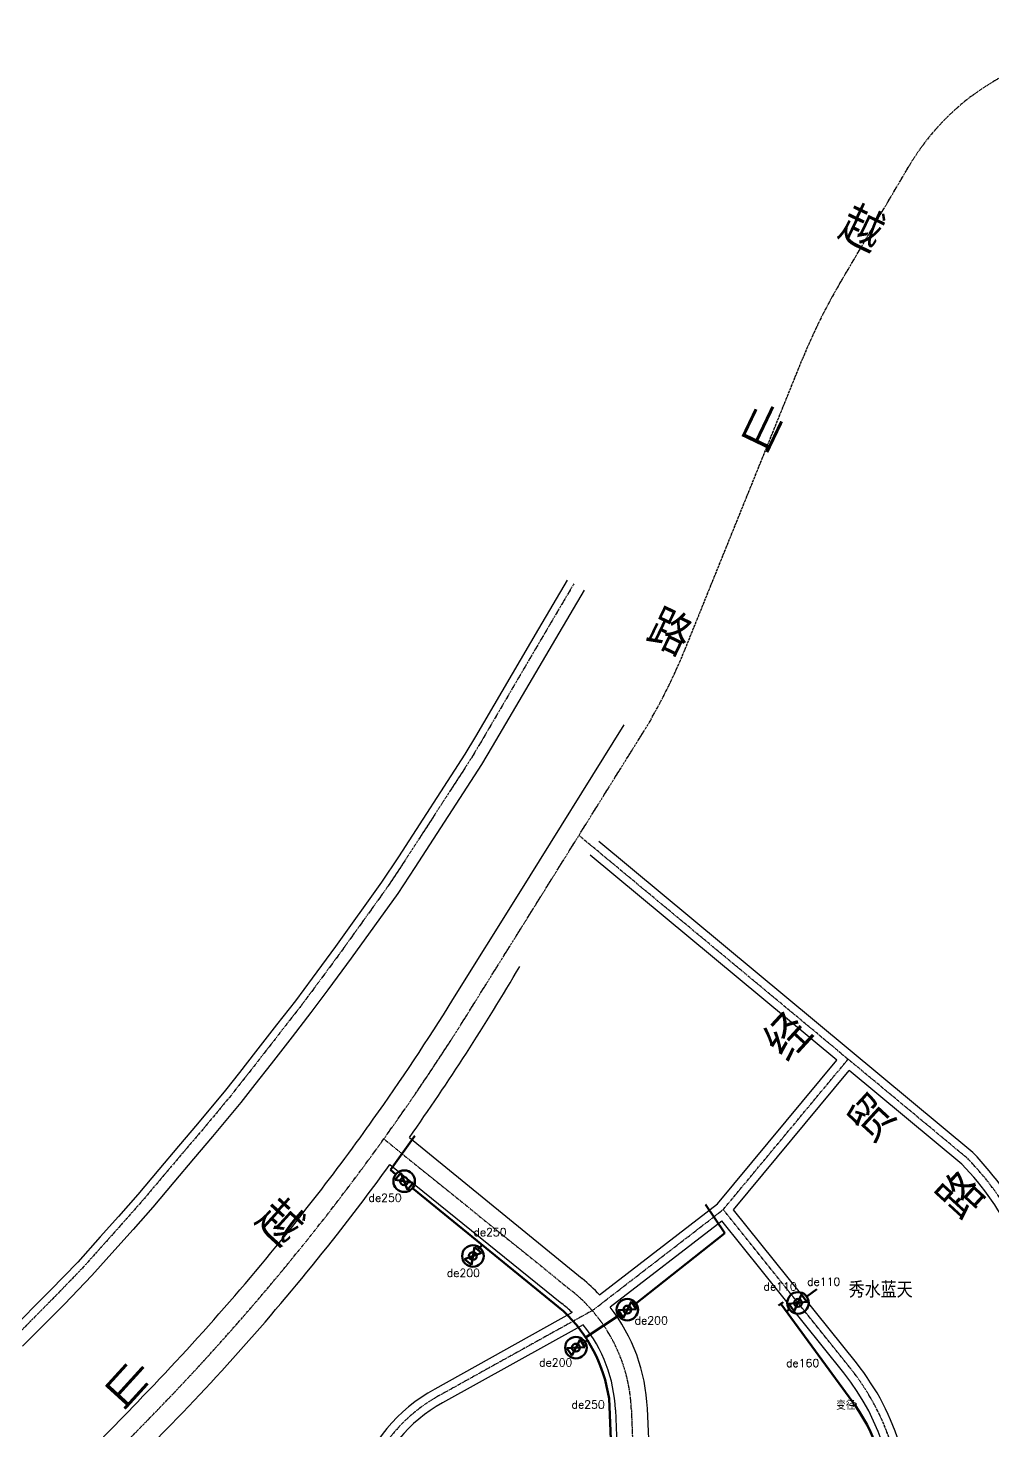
# Model space of a CAD drawing. Header units: millimetres. Extents: x 429861 to 37403537, y 4398138 to 8816131.
# Drawn here: x 434225 to 435432, y 4408503 to 4410256 of the extents above; entities that cross this region are included whole.
import ezdxf

# ---------------------------------------------------------------- set-up
doc = ezdxf.new("R2010")
doc.units = ezdxf.units.MM
doc.linetypes.add('CENTER', pattern=[2, 1.25, -0.25, 0.25, -0.25])
for name, color, linetype in [('中心线', 55, 'CENTER'), ('路名', 21, 'Continuous'), ('路网', 253, 'Continuous')]:
    doc.layers.add(name, color=color, linetype=linetype)
for name, color, linetype, lineweight in [('燃气周边建筑', 211, 'Continuous', 30), ('燃气标注(管)', 111, 'Continuous', 30), ('燃气标注(阀)', 2, 'Continuous', 30), ('燃气管(PE)', 5, 'Continuous', 100), ('燃气阀门(PE)', 6, 'Continuous', 50)]:
    doc.layers.add(name, color=color, linetype=linetype, lineweight=lineweight)
doc.styles.add('HZ', font='rs.shx', dxfattribs={"width": 0.8, "bigfont": 'hztxt.shx'})

# ---------------------------------------------------------------- blocks, each defined once
blk = doc.blocks.new('阀门PE')
at = {"layer": '燃气阀门(PE)'}
for p, q in [((-4.91, -2.83), (-4.91, 2.83)), ((-4.91, -2.83), (4.91, 2.83)), ((-4.91, 2.83), (4.91, -2.83)), ((4.91, 2.83), (4.91, -2.83))]:
    blk.add_line(p, q, dxfattribs=at)
for radius in [6.74, 2.47]:
    blk.add_circle((0, 0), radius, dxfattribs=at)

msp = doc.modelspace()

# ---------------------------------------------------------------- linework, layer by layer
at = {"layer": '中心线'}
for p, q in [((435239.5, 4409936), (435326.5, 4410083.5)), ((435068, 4409532.8), (435193.5, 4409842.9)), ((434907.3, 4409561.3), (434871.4, 4409500.4)), ((435046.6, 4409479.9), (435068, 4409532.8)), ((434871.4, 4409500.4), (434792.4, 4409365.7)), ((434860.2, 4409161.2), (435004.4, 4409392.4)), ((434792.4, 4409365.7), (434779.3, 4409343.7)), ((434779.3, 4409343.7), (434696, 4409215.2)), ((435242.7, 4408973.8), (434913.7, 4409247.1)), ((434696, 4409215.2), (434674.8, 4409183.2)), ((434674.8, 4409183.2), (434616.9, 4409102.5)), ((434777.5, 4409028.7), (434860.2, 4409161.2)), ((434616.9, 4409102.5), (434587.7, 4409062.8)), ((434587.7, 4409062.8), (434566.7, 4409034.7)), ((434566.7, 4409034.7), (434543.2, 4409004.5)), ((434543.2, 4409004.5), (434517, 4408970.8)), ((434517, 4408970.8), (434496.8, 4408945.1)), ((435094.2, 4408779.4), (435250.4, 4408967.4)), ((435242.7, 4408973.8), (435258.1, 4408961)), ((434496.8, 4408945.1), (434479.2, 4408922.6)), ((435399.4, 4408843.6), (435258.1, 4408961)), ((434479.2, 4408922.6), (434444.2, 4408880.5)), ((434444.2, 4408880.5), (434420.4, 4408852.6)), ((434669.8, 4408867.7), (434905.2, 4408677.6)), ((434420.4, 4408852.6), (434395.7, 4408823.4)), ((434395.7, 4408823.4), (434369.4, 4408792.2)), ((434369.4, 4408792.2), (434345, 4408764.5)), ((434930.5, 4408653.2), (435094.2, 4408779.4)), ((435252.9, 4408581.5), (435094.2, 4408779.4)), ((434345, 4408764.5), (434322.3, 4408739.1)), ((434322.3, 4408739.1), (434293.9, 4408707.3)), ((434293.9, 4408707.3), (434259.6, 4408671.8)), ((434259.6, 4408671.8), (434207.4, 4408619)), ((434930.5, 4408653.2), (434738.2, 4408546.5)), ((434979.3, 4408529.9), (434989.7, 4408266.4)), ((434260.4, 4408399.3), (434379.5, 4408521.4))]:
    msp.add_line(p, q, dxfattribs=at)
for centre, radius, start, end in [((435584.9, 4409931.1), 300, 101.2607, 149.4616), ((435842.4, 4409580.4), 700, 149.4616, 157.9709), ((434397.7, 4409742.5), 700, 330.0133, 337.9709), ((432232, 4410616.2), 3000, 324.3516, 328.0511), ((432232, 4410616.2), 3000, 321.8824, 324.3516), ((435134.2, 4408585.4), 370.2, 7.0922, 44.2346), ((432232, 4410616.2), 3000, 315.7136, 321.8824), ((434779.5, 4408522), 200, 40.9706, 51.0709), ((434779.5, 4408522), 200, 2.2556, 40.9706), ((435018.9, 4408393.8), 300, 354.0067, 38.7315), ((434835.2, 4408371.6), 200, 119.0161, 202.7443)]:
    msp.add_arc(centre, radius, start, end, dxfattribs=at)
at = {"layer": '燃气标注(管)'}
msp.add_lwpolyline([(435256.3, 4408538.8), (435256.8, 4408533.7), (435261, 4408536.7)], close=True, dxfattribs=at)
at = {"layer": '燃气管(PE)'}
for p, q in [((434678, 4408829.1), (434708.5, 4408871.7)), ((434678, 4408829.1), (434684.9, 4408823.4)), ((434705.8, 4408806.4), (434894.4, 4408652.5)), ((435096.3, 4408749.9), (435071.9, 4408785.7)), ((434787.4, 4408729), (434792.7, 4408735.5)), ((434982.5, 4408659.8), (435096.3, 4408749.9)), ((435163.5, 4408659.6), (435169.3, 4408663.8)), ((435211.2, 4408680), (435198.6, 4408670.7)), ((434966.2, 4408648.9), (434922.2, 4408619.7)), ((435256.3, 4408538.8), (435166.4, 4408661.7)), ((435176.9, 4408654.8), (435173.3, 4408652.2)), ((434918.3, 4408612.1), (434924.5, 4408616.1)), ((434951.4, 4408543.5), (434961.1, 4408317.5))]:
    msp.add_line(p, q, dxfattribs=at)
for centre, radius, start, end in [((434766.8, 4408516.3), 186.6, 8.3702, 46.8615), ((435067.9, 4408402.4), 232.7, 356.6557, 34.8134)]:
    msp.add_arc(centre, radius, start, end, dxfattribs=at)
at = {"layer": '路网', "ltscale": 0.2}
for p, q in [((434701.8, 4408869.6), (434917.7, 4408693.2)), ((434677.5, 4408835.8), (434892.6, 4408662.1)), ((434959.4, 4408529.1), (434968.9, 4408286)), ((434999.3, 4408530.7), (435008.9, 4408286.8))]:
    msp.add_line(p, q, dxfattribs=at)
at = {"layer": '路网', "ltscale": 2, "const_width": 0.00001}
for points in [[(434823, 4409148.8), (434970.5, 4409385.3, 0.04331), (435023.4, 4409489.3), (435170.3, 4409852.3, -0.037146), (435217.9, 4409948.7), (435305, 4410096.2, -0.279133), (435601.4, 4410255.7), (435620, 4410254.7)], [(435096, 4409535.4), (435216.7, 4409833.5, -0.037146), (435261, 4409923.3), (435348, 4410070.8, -0.213473), (435531.2, 4410200.8)], [(435531.2, 4410200.8), (435497.8, 4410141.7), (435491.2, 4410128.5), (435483.3, 4410112.6), (435474, 4410093.5), (435468.2, 4410078.7), (435457, 4410051.1), (435452.5, 4410039.2), (435442.8, 4410008.4), (435438.6, 4409994.2), (435434.4, 4409975.7), (435426.6, 4409942.4), (435424.7, 4409929.6), (435421.9, 4409879), (435419.7, 4409828), (435419.7, 4409787.6), (435422.2, 4409754), (435427.7, 4409710.5), (435429.2, 4409701.7), (435435.5, 4409665.4), (435454.6, 4409586.6), (435464.9, 4409549, -0.01916), (435485.5, 4409460.2), (435494.1, 4409415.4)], [(434938.5, 4409239.5), (435012.9, 4409358.8, 0.04331), (435069.8, 4409470.5), (435088.5, 4409516.8)], [(435102.9, 4409512.5), (435083.7, 4409464.9, -0.023114), (435055.1, 4409402.8, 0.214863), (435051.6, 4409337.2, 0.134967), (435128.8, 4409233.1), (435222.2, 4409155.9), (435245.8, 4409136.3), (435323.9, 4409070.9, 0.130934), (435445.3, 4409014.3), (435633.4, 4408980.9)], [(435122.2, 4409506.7), (435102.2, 4409457.4, -0.023114), (435072.9, 4409393.6, 0.214863), (435070.3, 4409344.4, 0.135259), (435141.3, 4409248.7), (435234.9, 4409171.3), (435258.6, 4409151.6), (435336.8, 4409086.2, 0.130934), (435448.8, 4409034), (435540.9, 4409017.6)], [(435540.9, 4409017.6), (435545.1, 4409106.8, 0.059546), (435540.3, 4409175.4), (435498.4, 4409393.2), (435122.2, 4409506.7)]]:
    msp.add_lwpolyline(points, format="xyb", dxfattribs=at)
at = {"layer": '路网', "ltscale": 0.2, "flags": 128}
for points in [[(434899.1, 4409566.1), (434863.2, 4409505.2), (434784.3, 4409370.5), (434771.2, 4409348.8), (434688.1, 4409220.4), (434667, 4409188.5), (434609.2, 4409108.1), (434580.1, 4409068.5), (434559.2, 4409040.5), (434535.7, 4409010.3), (434509.5, 4408976.7), (434489.3, 4408950.9), (434471.8, 4408928.5), (434437, 4408886.6), (434413.1, 4408858.8), (434388.4, 4408829.5), (434362.2, 4408798.4), (434337.9, 4408770.8), (434315.2, 4408745.4), (434287, 4408713.8), (434252.8, 4408678.4), (434200.6, 4408625.7)], [(434939.7, 4408672.9), (435087.2, 4408786.6), (435236.3, 4408966.1)], [(435107.1, 4408779.3), (435251.7, 4408953.3)], [(434952.7, 4408657.7), (435092.5, 4408765.5)]]:
    msp.add_lwpolyline(points, dxfattribs=at)
for points in [[(434920.2, 4409553.7), (434884.3, 4409492.8), (434805.3, 4409358), (434792, 4409335.8), (434708.6, 4409206.9), (434687.2, 4409174.6), (434629.1, 4409093.7), (434599.8, 4409053.9), (434578.7, 4409025.6), (434555, 4408995.2), (434528.8, 4408961.6), (434508.6, 4408935.8), (434490.9, 4408913.2), (434455.7, 4408870.8), (434431.8, 4408842.9), (434407.2, 4408813.7), (434380.8, 4408782.4), (434356.2, 4408754.6), (434333.5, 4408729.1, -0.000006), (434333.5, 4408729.1), (434304.9, 4408697.1), (434270.4, 4408661.3), (434218.1, 4408608.6)], [(434656.7, 4408892.4, 0.015096), (434756.3, 4409041.9), (434839, 4409174.5), (434970.5, 4409385.3)], [(434701.8, 4408869.6, 0.021039), (434839.8, 4409083.3)], [(434242.5, 4408416.7), (434361.6, 4408538.9, 0.026923), (434572.5, 4408779.8, 0.010774), (434649.5, 4408882.3, 0.001047), (434656.7, 4408892.4, 0.001047)], [(434297.2, 4408401.2), (434397.4, 4408504, 0.026923), (434611.9, 4408748.9, 0.009), (434677.5, 4408835.8)], [(435319.9, 4408292.4), (435327.2, 4408361.5, 0.197664), (435260.7, 4408587.8), (435107.1, 4408779.3)], [(435299.8, 4408292), (435307.3, 4408363.5, 0.197664), (435245.1, 4408575.3), (435092.5, 4408765.5)], [(434905.4, 4408650.7), (434733.4, 4408555.2, 0.382504), (434641.5, 4408290.4), (434660.4, 4408245.4)], [(434919.2, 4408635.5), (434743.1, 4408537.8, 0.382504), (434660, 4408298.1), (434679.3, 4408252.1)]]:
    msp.add_lwpolyline(points, format="xyb", dxfattribs=at)
at = {"layer": '路网', "ltscale": 2, "const_width": 0.00001}
for points in [[(435494.1, 4409415.4), (435096, 4409535.4)], [(435102.9, 4409512.5), (435088.5, 4409516.8)], [(434839.8, 4409083.3), (434927.8, 4409222.4)]]:
    msp.add_lwpolyline(points, dxfattribs=at)
at = {"layer": '路网', "ltscale": 0.2}
for points in [[(435508.9, 4408295.8), (435524, 4408437, 0.053603), (435524, 4408523.9), (435511.4, 4408632.3, 0.163887), (435406.2, 4408850.9), (434938.5, 4409239.5)], [(435488.7, 4408295.4), (435504.1, 4408439.1, 0.053552), (435504.1, 4408521.7), (435491.6, 4408629.9, 0.163094), (435392.6, 4408836.2), (435251.7, 4408953.3)]]:
    msp.add_lwpolyline(points, format="xyb", dxfattribs=at)
msp.add_lwpolyline([(435236.3, 4408966.1), (434927.8, 4409222.4)], dxfattribs=at)
for radius, start, end in [(220, 43.2792, 51.0709), (180, 45.6172, 51.0709), (220, 2.2556, 38.0613), (180, 2.2556, 39.0712)]:
    msp.add_arc((434779.5, 4408522), radius, start, end, dxfattribs=at)

# ---------------------------------------------------------------- block references
at = {"layer": '燃气阀门(PE)'}
for p, xscale, yscale, zscale, rotation in [((434695.3, 4408814.9), 2.000000000135895, 2.000000000135895, 2.000000000135895, 320.7890619591298), ((434781.2, 4408721.4), 1.999999999955493, 1.999999999955493, 1.999999999955493, 50.78906195491307), ((435187.7, 4408662.8), 2.00000000007521, 2.00000000007521, 2.00000000007521, 36.18769217873866), ((434974.3, 4408654.4), 2.000000000268634, 2.000000000268634, 2.000000000268634, 213.6311612869174), ((434910, 4408606.9), 1.99999999992587, 1.99999999992587, 1.99999999992587, 32.30403308102339)]:
    msp.add_blockref('阀门PE', p, dxfattribs=dict(at, xscale=xscale, yscale=yscale, zscale=zscale, rotation=rotation))

# ---------------------------------------------------------------- texts
at = {"layer": '燃气周边建筑', "style": 'HZ'}
msp.add_text('秀水蓝天', height=20, dxfattribs=at).set_placement((435251.1, 4408669.2))
at = {"layer": '燃气标注(管)', "style": 'HZ'}
for s, p in [('de250', (434781.8, 4408746.3)), ('de110', (435199.1, 4408684.3)), ('de160', (435172.7, 4408582.7)), ('de250', (434904.5, 4408530.8)), ('变径', (435235.5, 4408529.4))]:
    msp.add_text(s, height=10, dxfattribs=at).set_placement(p)
at = {"layer": '燃气标注(阀)', "style": 'HZ'}
for s, p in [('de250', (434650.6, 4408789.2)), ('de200', (434748.5, 4408695.3)), ('de110', (435144.6, 4408678.3)), ('de200', (434983.4, 4408635.9)), ('de200', (434864, 4408583.3))]:
    msp.add_text(s, height=10, dxfattribs=at).set_placement(p)
at = {"layer": '路名', "style": 'HZ'}
for s, rotation, p in [('越', 334.4309, (435234.1, 4409993.1)), ('山', 334.4309, (435110.2, 4409744.3)), ('路', 334.4309, (434994, 4409488.9)), ('经', 47.3972, (435177, 4408959.8)), ('贸', 47.3972, (435281.8, 4408858.1)), ('路', 47.3972, (435393.3, 4408761.9)), ('越', 317.6639, (434504.3, 4408761.8)), ('山', 317.6639, (434313.9, 4408559.3))]:
    msp.add_text(s, height=50, rotation=rotation, dxfattribs=at).set_placement(p)

doc.saveas('drawing.dxf')
